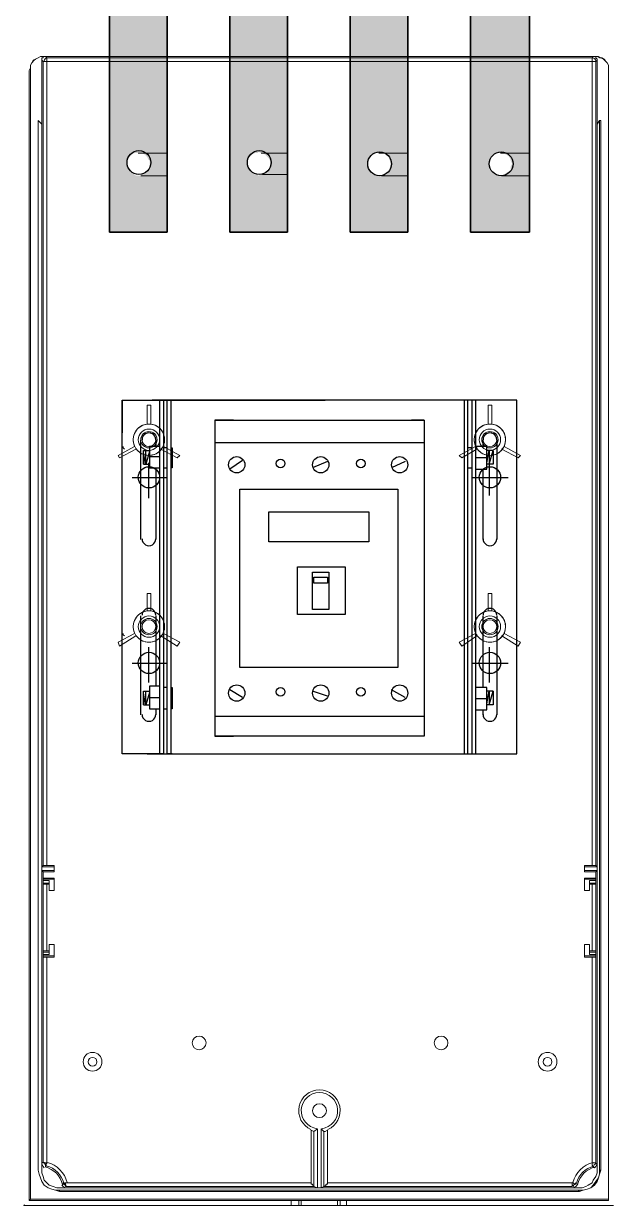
# Model space of a CAD drawing. Header units: millimetres. Extents: x -305 to 1353, y -289 to 1176.
# Drawn here: x -151.3 to -124.9, y 315.6 to 368.5 of the extents above; entities that cross this region are included whole.
import ezdxf

# ---------------------------------------------------------------- set-up
doc = ezdxf.new("R2010")
doc.units = ezdxf.units.MM
doc.header["$MEASUREMENT"] = 0
doc.layers.add('PDF_0', color=7, linetype='Continuous')

msp = doc.modelspace()

# ---------------------------------------------------------------- linework, layer by layer
at = {"layer": 'PDF_0', "lineweight": 25}
for points in [[(-144.894, 359.141), (-144.894, 464.885), (-147.478, 464.885), (-147.478, 359.141)], [(-144.894, 464.885), (-144.894, 359.141), (-147.478, 359.141), (-147.478, 464.885)], [(-139.503, 359.141), (-139.503, 464.885), (-142.087, 464.885), (-142.087, 359.141)], [(-139.503, 464.885), (-139.503, 359.141), (-142.087, 359.141), (-142.087, 464.885)], [(-134.112, 359.141), (-134.112, 464.885), (-136.696, 464.885), (-136.696, 359.141)], [(-134.112, 464.885), (-134.112, 359.141), (-136.696, 359.141), (-136.696, 464.885)], [(-128.665, 359.141), (-128.665, 464.885), (-131.304, 464.885), (-131.304, 359.141)], [(-128.665, 464.885), (-128.665, 359.141), (-131.304, 359.141), (-131.304, 464.885)], [(-145.063, 335.779), (-146.916, 335.779), (-146.916, 351.616), (-145.063, 351.616)], [(-131.248, 351.616), (-131.248, 335.779), (-129.227, 335.779), (-129.227, 351.616)], [(-134.562, 347.628), (-134.562, 339.654), (-141.637, 339.654), (-141.637, 347.628)], [(-135.853, 346.618), (-135.853, 345.27), (-140.346, 345.27), (-140.346, 346.618)], [(-136.92, 344.147), (-136.92, 342.013), (-139.054, 342.013), (-139.054, 344.147)], [(-137.65, 343.922), (-137.65, 342.237), (-138.38, 342.237), (-138.38, 343.922)], [(-137.706, 343.697), (-137.706, 343.417), (-138.324, 343.417), (-138.324, 343.697)]]:
    msp.add_lwpolyline(points, close=True, dxfattribs=at)
at = {"layer": 'PDF_0', "lineweight": 18}
for points in [[(-125.745, 367.003), (-125.576, 367.003), (-125.464, 366.947), (-125.352, 366.89), (-125.296, 366.834), (-125.183, 366.722), (-125.127, 366.61), (-125.127, 366.497), (-125.127, 366.385), (-125.127, 366.497), (-125.127, 366.61), (-125.183, 366.722), (-125.239, 366.778), (-125.296, 366.89), (-125.408, 366.947), (-125.52, 366.947), (-125.633, 367.003), (-125.689, 367.003), (-150.454, 367.003), (-150.566, 367.003), (-150.679, 366.947), (-150.791, 366.89), (-150.903, 366.834), (-150.959, 366.722), (-151.016, 366.61), (-151.016, 366.497), (-151.072, 366.385), (-151.072, 315.787)], [(-150.454, 367.003), (-150.566, 367.003), (-150.679, 366.947), (-150.791, 366.89), (-150.847, 366.834), (-150.959, 366.722), (-151.016, 366.61), (-151.016, 366.497), (-151.072, 366.385)], [(-125.633, 366.834), (-125.633, 366.89), (-125.689, 366.947), (-125.689, 367.003), (-125.745, 367.003), (-125.801, 367.003), (-150.342, 367.003), (-150.398, 367.003), (-150.454, 367.003), (-150.454, 366.947), (-150.51, 366.947), (-150.51, 366.89), (-150.51, 366.834)], [(-150.51, 363.97), (-150.51, 366.834), (-150.454, 366.778), (-150.454, 330.781), (-150.51, 330.725), (-150.51, 330.557), (-150.454, 330.501), (-150.454, 330.22), (-150.454, 330.164), (-150.454, 330.107), (-150.454, 330.051), (-150.454, 329.995), (-150.454, 329.939), (-150.454, 326.963), (-150.454, 326.906), (-150.454, 326.85), (-150.454, 326.794), (-150.454, 326.738), (-150.454, 326.682), (-150.454, 317.472), (-150.286, 317.472), (-150.286, 317.416), (-150.342, 317.416), (-150.342, 317.36), (-150.342, 317.304)], [(-150.286, 366.947), (-150.286, 366.778), (-150.454, 366.778)], [(-150.342, 367.003), (-150.286, 366.947), (-125.857, 366.947), (-125.801, 367.003)], [(-125.857, 330.781), (-125.857, 366.778), (-150.286, 366.778), (-150.286, 330.781)], [(-125.689, 366.778), (-125.857, 366.778), (-125.857, 366.947)], [(-125.857, 326.682), (-125.857, 317.472), (-125.689, 317.472), (-125.689, 326.682), (-125.689, 326.738), (-125.689, 326.794), (-125.689, 326.85), (-125.689, 326.906), (-125.689, 326.963), (-125.689, 329.939), (-125.689, 329.995), (-125.689, 330.051), (-125.689, 330.107), (-125.689, 330.164), (-125.689, 330.22), (-125.689, 330.501), (-125.633, 330.557), (-125.633, 330.725), (-125.689, 330.781), (-125.689, 366.778), (-125.633, 366.834), (-125.633, 363.97)], [(-151.016, 366.553), (-151.016, 315.844)], [(-125.127, 366.553), (-125.127, 315.844)], [(-125.127, 315.787), (-125.127, 366.385)], [(-125.52, 364.139), (-125.633, 363.97), (-125.633, 317.135), (-125.633, 317.023), (-125.689, 316.854), (-125.801, 316.686), (-125.857, 316.574), (-126.026, 316.461), (-126.138, 316.405), (-126.306, 316.349), (-126.475, 316.349), (-149.724, 316.349), (-149.836, 316.349), (-150.005, 316.405), (-150.173, 316.461), (-150.286, 316.574), (-150.398, 316.686), (-150.454, 316.854), (-150.51, 317.023), (-150.51, 317.135), (-150.51, 363.97), (-150.679, 364.139), (-150.679, 317.135), (-150.679, 364.139)], [(-125.52, 317.135), (-125.52, 364.139), (-125.464, 364.139), (-125.464, 317.135), (-125.52, 317.135), (-125.52, 316.967), (-125.576, 316.798), (-125.689, 316.63), (-125.801, 316.461), (-125.913, 316.349), (-126.082, 316.293), (-126.25, 316.237), (-126.475, 316.237), (-126.419, 316.18), (-126.25, 316.237), (-126.082, 316.293), (-125.913, 316.349), (-125.745, 316.461), (-125.633, 316.63), (-125.576, 316.798), (-125.52, 316.967), (-125.464, 317.135)], [(-146.355, 349.538), (-147.085, 349.145), (-147.028, 349.032), (-146.298, 349.426)], [(-146.86, 349.538), (-146.86, 349.482), (-146.804, 349.426)], [(-146.355, 341.17), (-147.085, 340.777), (-147.028, 340.609), (-146.298, 341.058)], [(-146.86, 341.17), (-146.86, 341.114), (-146.804, 341.058)], [(-150.51, 330.725), (-149.949, 330.725), (-149.949, 330.781), (-150.286, 330.781), (-150.342, 330.781), (-150.398, 330.781), (-150.454, 330.781)], [(-149.949, 330.501), (-149.949, 330.781)], [(-149.949, 330.557), (-149.949, 330.725)], [(-125.689, 330.781), (-125.745, 330.781), (-125.801, 330.781), (-125.857, 330.781), (-126.194, 330.781), (-126.194, 330.725)], [(-126.194, 330.557), (-126.194, 330.501), (-126.194, 330.781)], [(-125.633, 330.725), (-126.194, 330.725), (-126.194, 330.557), (-125.633, 330.557)], [(-150.51, 330.557), (-149.949, 330.557), (-149.949, 330.501), (-150.454, 330.501)], [(-150.454, 330.164), (-149.949, 330.164), (-149.949, 330.22), (-150.454, 330.22)], [(-149.949, 330.22), (-149.949, 329.658), (-150.173, 329.658), (-149.949, 329.658), (-149.949, 330.164)], [(-125.689, 330.501), (-126.194, 330.501)], [(-126.194, 330.164), (-126.194, 330.22), (-126.194, 329.658), (-125.97, 329.658), (-125.97, 329.939), (-125.97, 329.995), (-125.97, 330.051), (-125.97, 330.107)], [(-126.194, 330.22), (-125.689, 330.22)], [(-150.454, 330.107), (-150.173, 330.107)], [(-150.173, 329.995), (-150.454, 329.995)], [(-150.454, 329.939), (-150.398, 329.939), (-150.342, 329.939), (-150.286, 329.939), (-150.173, 329.939)], [(-150.286, 329.939), (-150.286, 326.963)], [(-125.689, 330.164), (-126.194, 330.164), (-126.194, 329.658), (-125.97, 329.658), (-125.97, 330.107), (-125.689, 330.107)], [(-125.689, 329.995), (-125.97, 329.995)], [(-125.97, 329.939), (-125.857, 329.939), (-125.801, 329.939), (-125.745, 329.939), (-125.689, 329.939)], [(-125.857, 326.963), (-125.857, 329.939)], [(-150.173, 327.243), (-149.949, 327.243), (-150.173, 327.243)], [(-149.949, 326.738), (-149.949, 327.243), (-149.949, 326.682)], [(-126.194, 326.682), (-126.194, 327.243), (-125.97, 327.243), (-126.194, 327.243), (-126.194, 326.738)], [(-150.173, 326.963), (-150.286, 326.963), (-150.342, 326.963), (-150.398, 326.963), (-150.454, 326.963)], [(-150.454, 326.906), (-150.173, 326.906)], [(-150.173, 326.794), (-150.454, 326.794)], [(-150.454, 326.738), (-149.949, 326.738), (-149.949, 326.682), (-150.286, 326.682), (-150.342, 326.682), (-150.398, 326.682), (-150.454, 326.682)], [(-150.286, 326.682), (-150.286, 317.472)], [(-125.689, 326.738), (-126.194, 326.738), (-126.194, 326.682), (-125.857, 326.682), (-125.801, 326.682), (-125.745, 326.682), (-125.689, 326.682)], [(-125.689, 326.963), (-125.745, 326.963), (-125.801, 326.963), (-125.857, 326.963), (-125.97, 326.963)], [(-125.97, 326.906), (-125.689, 326.906)], [(-125.689, 326.794), (-125.97, 326.794)], [(-138.324, 318.876), (-138.436, 318.932), (-138.436, 316.574), (-138.436, 316.517), (-138.38, 316.517), (-138.38, 316.461), (-138.324, 316.461), (-138.324, 316.405), (-138.324, 318.876), (-138.156, 318.988), (-138.156, 316.349)], [(-137.987, 316.349), (-137.987, 318.988), (-137.875, 318.876), (-137.875, 316.405), (-137.819, 316.405), (-137.819, 316.461), (-137.763, 316.461), (-137.763, 316.517), (-137.706, 316.517), (-137.706, 316.574), (-137.706, 318.932), (-137.819, 318.876), (-137.875, 318.876)], [(-150.398, 317.247), (-150.454, 317.304), (-150.51, 317.416), (-150.51, 317.191)], [(-150.51, 317.135), (-150.51, 317.191), (-150.51, 317.023), (-150.454, 316.854), (-150.398, 316.686), (-150.286, 316.574), (-150.173, 316.461), (-150.005, 316.405), (-149.836, 316.349), (-149.724, 316.349), (-149.443, 316.349), (-149.556, 316.405), (-149.612, 316.461)], [(-125.633, 317.191), (-125.633, 317.023), (-125.689, 316.854), (-125.801, 316.686), (-125.857, 316.574), (-126.026, 316.461), (-126.138, 316.405), (-126.306, 316.349), (-126.475, 316.349), (-126.7, 316.349), (-126.587, 316.405), (-126.531, 316.461)], [(-125.857, 317.472), (-125.857, 317.416), (-125.857, 317.36), (-125.801, 317.304)], [(-149.443, 316.574), (-149.499, 316.574), (-149.499, 316.517), (-149.556, 316.517)], [(-126.587, 316.517), (-126.643, 316.517), (-126.7, 316.574), (-126.756, 316.574), (-126.756, 316.405), (-137.875, 316.405), (-137.987, 316.349), (-138.156, 316.349), (-138.324, 316.405), (-149.443, 316.405), (-149.443, 316.574), (-138.436, 316.574)], [(-137.706, 316.574), (-126.756, 316.574)], [(-126.475, 316.237), (-149.724, 316.237)], [(-126.419, 316.18), (-149.724, 316.18)], [(-139.335, 315.563), (-151.296, 315.563)], [(-137.257, 315.787), (-137.145, 315.787), (-137.089, 315.787), (-137.032, 315.787), (-136.976, 315.787), (-136.92, 315.787), (-136.864, 315.787), (-125.127, 315.787), (-125.127, 315.844), (-151.016, 315.844), (-151.072, 315.787), (-139.335, 315.787), (-139.279, 315.787), (-139.223, 315.787), (-139.166, 315.787), (-139.11, 315.787), (-139.054, 315.787), (-138.998, 315.787), (-138.886, 315.787)], [(-139.335, 315.787), (-139.335, 315.563), (-138.998, 315.563)], [(-138.998, 315.787), (-138.998, 315.563), (-138.886, 315.563)], [(-137.145, 315.787), (-137.145, 315.563), (-137.257, 315.563)], [(-136.864, 315.787), (-136.864, 315.563), (-137.145, 315.563)], [(-124.903, 315.563), (-136.864, 315.563)]]:
    msp.add_lwpolyline(points, dxfattribs=at)
at = {"layer": 'PDF_0', "color": 31, "lineweight": 0, "true_color": 0xfdcc66}
for points in [[(-144.894, 362.679), (-146.186, 362.679), (-144.894, 362.679)], [(-144.894, 362.679), (-146.074, 362.679), (-144.894, 362.679)], [(-139.503, 362.679), (-140.683, 362.679), (-139.503, 362.679)], [(-134.112, 362.679), (-135.404, 362.679), (-134.112, 362.679)], [(-134.112, 362.679), (-135.292, 362.679), (-134.112, 362.679)], [(-128.665, 362.679), (-129.957, 362.679), (-128.665, 362.679)], [(-128.665, 362.679), (-129.901, 362.679), (-128.665, 362.679)], [(-144.894, 361.668), (-146.074, 361.668), (-144.894, 361.668)], [(-139.503, 361.724), (-140.627, 361.724), (-139.503, 361.724)], [(-134.112, 361.668), (-135.292, 361.668), (-134.112, 361.668)], [(-128.665, 361.668), (-129.901, 361.668), (-128.665, 361.668)]]:
    msp.add_lwpolyline(points, dxfattribs=at)
at = {"layer": 'PDF_0', "lineweight": 25}
for points in [[(-146.916, 351.616), (-146.916, 350.156)], [(-146.411, 351.616), (-137.819, 351.616)], [(-129.957, 351.616), (-145.568, 351.616)], [(-145.231, 351.616), (-145.231, 335.779)], [(-144.67, 335.779), (-144.894, 335.779), (-144.894, 351.616), (-144.67, 351.616)], [(-144.726, 351.616), (-144.726, 335.779)], [(-131.585, 351.616), (-131.585, 335.779)], [(-131.473, 335.779), (-131.417, 335.779), (-131.417, 351.616), (-131.473, 351.616)], [(-131.08, 351.616), (-131.08, 335.779)], [(-142.76, 350.717), (-142.76, 336.566)], [(-141.918, 350.717), (-142.76, 350.717), (-133.382, 350.717), (-133.944, 350.717)], [(-133.382, 350.717), (-133.382, 336.566), (-133.944, 336.566)], [(-146.074, 345.382), (-146.074, 349.819)], [(-145.4, 349.819), (-145.4, 349.538)], [(-130.743, 349.538), (-130.743, 349.819)], [(-130.125, 349.819), (-130.125, 345.382)], [(-145.681, 349.313), (-145.849, 348.752), (-145.849, 349.369), (-145.961, 348.752), (-145.961, 349.369), (-145.681, 349.369)], [(-145.231, 349.538), (-145.681, 349.538), (-145.681, 348.583), (-145.231, 348.583)], [(-144.894, 349.482), (-145.063, 349.482)], [(-144.726, 349.482), (-144.67, 349.482), (-144.67, 348.583), (-144.726, 348.583)], [(-133.382, 349.706), (-142.76, 349.706)], [(-131.585, 349.482), (-131.585, 348.583)], [(-131.248, 349.482), (-131.417, 349.482)], [(-131.08, 348.527), (-130.574, 348.527), (-130.574, 349.538), (-131.08, 349.538)], [(-130.294, 349.369), (-130.574, 349.369)], [(-130.574, 348.808), (-130.462, 349.369), (-130.462, 348.752), (-130.294, 349.369), (-130.294, 348.752), (-130.574, 348.752)], [(-145.961, 348.752), (-145.681, 348.752)], [(-145.737, 348.808), (-145.737, 347.235)], [(-145.681, 349.089), (-145.231, 349.089)], [(-141.525, 348.92), (-142.087, 348.527)], [(-137.706, 348.864), (-138.38, 348.583)], [(-134.225, 348.864), (-134.842, 348.583)], [(-130.574, 349.032), (-131.08, 349.032)], [(-130.462, 348.92), (-130.462, 347.348)], [(-145.4, 348.583), (-145.4, 345.382)], [(-145.063, 348.583), (-144.894, 348.583)], [(-131.417, 348.583), (-131.248, 348.583)], [(-130.743, 345.382), (-130.743, 348.527)], [(-144.894, 348.134), (-146.467, 348.134)], [(-129.62, 348.134), (-131.192, 348.134)], [(-146.074, 337.52), (-146.074, 341.957)], [(-145.4, 341.957), (-145.4, 338.812)], [(-130.743, 338.756), (-130.743, 341.957)], [(-130.125, 341.957), (-130.125, 337.52)], [(-145.737, 340.553), (-145.737, 338.98)], [(-130.462, 340.553), (-130.462, 338.98)], [(-144.894, 339.823), (-146.467, 339.823)], [(-129.62, 339.823), (-131.192, 339.823)], [(-145.231, 338.812), (-145.681, 338.812), (-145.681, 337.801), (-145.231, 337.801)], [(-144.894, 338.756), (-145.063, 338.756)], [(-144.726, 338.756), (-144.67, 338.756), (-144.67, 337.801), (-144.726, 337.801)], [(-131.585, 338.756), (-131.585, 337.801)], [(-131.08, 337.745), (-130.574, 337.745), (-130.574, 338.756), (-131.08, 338.756)], [(-145.681, 338.531), (-145.849, 337.969), (-145.849, 338.587), (-145.961, 337.969), (-145.961, 338.587), (-145.681, 338.587)], [(-145.681, 338.306), (-145.231, 338.306)], [(-141.525, 338.306), (-142.087, 338.643)], [(-137.706, 338.363), (-138.38, 338.587)], [(-134.225, 338.306), (-134.842, 338.643)], [(-130.574, 338.25), (-131.08, 338.25)], [(-130.294, 338.587), (-130.574, 338.587)], [(-130.574, 338.026), (-130.462, 338.587), (-130.462, 337.969), (-130.294, 338.587), (-130.294, 337.969), (-130.574, 337.969)], [(-145.961, 337.969), (-145.681, 337.969)], [(-145.4, 337.801), (-145.4, 337.52)], [(-145.063, 337.801), (-144.894, 337.801)], [(-130.743, 337.52), (-130.743, 337.745)], [(-142.76, 337.464), (-133.382, 337.464)], [(-133.382, 336.566), (-142.76, 336.566), (-141.918, 336.566)], [(-135.516, 336.566), (-137.257, 336.566)], [(-145.793, 335.779), (-143.21, 335.779)], [(-145.568, 335.779), (-130.069, 335.779)], [(-132.203, 335.779), (-129.62, 335.779)]]:
    msp.add_lwpolyline(points, dxfattribs=at)
at = {"layer": 'PDF_0', "lineweight": 18}
for points in [[(-145.793, 350.549), (-145.793, 351.391), (-145.625, 351.391), (-145.625, 350.549), (-145.737, 350.549)], [(-130.518, 350.549), (-130.518, 351.391), (-130.35, 351.391), (-130.35, 350.549), (-130.462, 350.549)], [(-145.063, 349.538), (-144.333, 349.145), (-144.445, 349.032), (-145.175, 349.426), (-145.119, 349.482)], [(-131.024, 349.426), (-131.698, 349.032), (-131.81, 349.145), (-131.08, 349.538), (-131.024, 349.482)], [(-129.788, 349.538), (-129.058, 349.145), (-129.17, 349.032), (-129.901, 349.426), (-129.844, 349.482)], [(-145.793, 342.181), (-145.793, 342.967), (-145.625, 342.967), (-145.625, 342.181), (-145.737, 342.181)], [(-130.518, 342.181), (-130.518, 342.967), (-130.35, 342.967), (-130.35, 342.181), (-130.462, 342.181)], [(-145.063, 341.17), (-144.333, 340.777), (-144.445, 340.609), (-145.175, 341.058), (-145.119, 341.114)], [(-131.024, 341.058), (-131.698, 340.609), (-131.81, 340.777), (-131.08, 341.17), (-131.024, 341.114)], [(-129.788, 341.17), (-129.058, 340.777), (-129.17, 340.609), (-129.901, 341.058), (-129.844, 341.114)], [(-150.173, 329.658), (-150.173, 330.107), (-150.173, 330.051), (-150.173, 329.995), (-150.173, 329.939)], [(-150.173, 326.963), (-150.173, 327.243), (-150.173, 326.794), (-150.173, 326.85), (-150.173, 326.906)], [(-125.97, 327.243), (-125.97, 326.794), (-125.97, 326.85), (-125.97, 326.906), (-125.97, 326.963)], [(-149.724, 316.18), (-149.724, 316.237), (-149.892, 316.237), (-150.061, 316.293), (-150.229, 316.349), (-150.398, 316.461), (-150.51, 316.63), (-150.566, 316.798), (-150.622, 316.967), (-150.679, 317.135), (-150.622, 316.967), (-150.566, 316.798), (-150.51, 316.63), (-150.398, 316.461), (-150.229, 316.349), (-150.061, 316.293), (-149.892, 316.237)], [(-137.257, 315.563), (-138.886, 315.563), (-138.886, 315.787), (-138.829, 315.787), (-138.717, 315.787), (-138.605, 315.787), (-138.493, 315.787), (-138.38, 315.787), (-138.212, 315.787), (-138.099, 315.787), (-137.931, 315.787), (-137.763, 315.787), (-137.65, 315.787), (-137.538, 315.787), (-137.426, 315.787), (-137.369, 315.787), (-137.313, 315.787), (-137.257, 315.787)], [(-137.875, 315.787), (-137.931, 315.787), (-137.987, 315.787), (-138.043, 315.787), (-138.099, 315.787), (-138.156, 315.787), (-138.212, 315.787), (-138.268, 315.787), (-138.212, 315.787), (-138.156, 315.787), (-138.099, 315.787), (-138.043, 315.787), (-137.987, 315.787), (-137.931, 315.787)]]:
    msp.add_lwpolyline(points, close=True, dxfattribs=at)
msp.add_lwpolyline([(-150.307, 317.333, 0.006164), (-150.365, 317.281, -0.292531), (-149.58, 316.488, 0.00652), (-149.526, 316.552, 0.269934)], format="xyb", close=True, dxfattribs=at)
for points in [[(-125.715, 317.279, 0.292494), (-126.507, 316.488, -0.006164), (-126.56, 316.552, -0.269961), (-125.772, 317.324)], [(-125.817, 317.291, -0.006952), (-125.745, 317.247), (-125.689, 317.304), (-125.633, 317.416), (-125.633, 317.191), (-125.633, 317.135)], [(-149.462, 316.403, 0.005187), (-149.412, 316.467, -0.340386), (-149.551, 316.566)], [(-126.592, 316.566, -0.340536), (-126.731, 316.467, 0.005508), (-126.681, 316.403)], [(-151.324, 315.563, 0.414), (-151.296, 315.591, 0.414), (-151.268, 315.563)]]:
    msp.add_lwpolyline(points, format="xyb", dxfattribs=at)
at = {"layer": 'PDF_0', "lineweight": 25}
for centre, radius in [((-146.158, 362.257), 0.533), ((-140.767, 362.257), 0.533), ((-135.376, 362.201), 0.533), ((-129.929, 362.201), 0.533), ((-141.778, 348.724), 0.365), ((-139.812, 348.78), 0.197), ((-138.015, 348.724), 0.365), ((-136.218, 348.78), 0.197), ((-134.477, 348.724), 0.365), ((-145.709, 348.162), 0.477), ((-130.434, 348.162), 0.477), ((-145.709, 339.851), 0.477), ((-130.434, 339.851), 0.477), ((-141.778, 338.503), 0.365), ((-139.812, 338.559), 0.197), ((-138.015, 338.503), 0.365), ((-136.218, 338.559), 0.197), ((-134.477, 338.503), 0.365)]:
    msp.add_circle(centre, radius, dxfattribs=at)
at = {"layer": 'PDF_0', "lineweight": 18}
for centre, radius in [((-145.709, 349.847), 0.702), ((-145.709, 349.847), 0.477), ((-130.434, 349.847), 0.702), ((-130.434, 349.847), 0.477), ((-145.709, 349.847), 0.365), ((-145.709, 349.847), 0.309), ((-130.434, 349.847), 0.365), ((-130.434, 349.847), 0.309), ((-145.709, 341.479), 0.702), ((-145.709, 341.479), 0.477), ((-145.709, 341.479), 0.365), ((-130.434, 341.479), 0.702), ((-130.434, 341.479), 0.477), ((-130.434, 341.479), 0.365), ((-145.709, 341.479), 0.309), ((-130.434, 341.479), 0.309), ((-143.462, 322.835), 0.309), ((-132.624, 322.835), 0.309), ((-148.236, 321.993), 0.421), ((-148.236, 321.993), 0.421), ((-127.851, 321.993), 0.421), ((-127.851, 321.993), 0.421), ((-148.236, 321.993), 0.197), ((-148.236, 321.993), 0.197), ((-127.851, 321.993), 0.197), ((-127.851, 321.993), 0.197), ((-138.071, 319.803), 0.309), ((-138.071, 319.803), 0.309)]:
    msp.add_circle(centre, radius, dxfattribs=at)
for centre, radius, start, end in [((-150.257, 366.806), 0.14, 89.9915, 180.0085), ((-125.829, 366.806), 0.14, 359.9915, 90.0085), ((-145.709, 349.847), 0.702, 96.1544, 203.8487), ((-145.709, 349.847), 0.702, 336.1489, 83.8401), ((-130.434, 349.847), 0.702, 96.1544, 203.8487), ((-130.434, 349.847), 0.702, 336.1489, 83.8401), ((-145.709, 349.847), 0.702, 216.1505, 323.8484), ((-130.434, 349.847), 0.702, 216.1505, 323.8484), ((-145.709, 341.479), 0.702, 96.1544, 203.8487), ((-145.709, 341.479), 0.702, 336.1489, 83.8401), ((-130.434, 341.479), 0.702, 96.1544, 203.8487), ((-130.434, 341.479), 0.702, 336.1489, 83.8401), ((-145.709, 341.479), 0.702, 216.1505, 323.8484), ((-130.434, 341.479), 0.702, 216.1505, 323.8484), ((-138.071, 319.803), 0.927, 294.2393, 245.7607), ((-138.071, 319.803), 0.814, 277.2504, 262.7496), ((-147.806, 314.078), 4.327, 127.639, 128.724), ((-150.257, 317.5), 0.14, 179.9987, 255.2209), ((-150.594, 316.265), 1.263, 14.7919, 75.2188), ((-125.492, 316.265), 1.264, 104.7875, 165.2125), ((-125.829, 317.5), 0.14, 284.7945, 359.9859), ((-128.242, 314.145), 4.171, 51.2407, 52.3558)]:
    msp.add_arc(centre, radius, start, end, dxfattribs=at)
at = {"layer": 'PDF_0', "lineweight": 25}
for centre, start, end in [((-145.709, 349.847), 0.0024, 180.0058), ((-130.434, 349.847), 0.0024, 180.0058), ((-145.709, 345.41), 179.9942, 0.0058), ((-130.434, 345.41), 179.9942, 0.0058), ((-145.709, 341.985), 0.0024, 180.0058), ((-130.434, 341.985), 0.0024, 180.0058), ((-145.709, 337.548), 179.9942, 0.0058), ((-130.434, 337.548), 179.9942, 0.0058)]:
    msp.add_arc(centre, 0.309, start, end, dxfattribs=at)
at = {"layer": 'PDF_0', "color": 31, "true_color": 0xfdcc66, "transparency": 33554559}
for points in [[(-144.894, 393.621), (-147.478, 393.621), (-144.894, 362.679)], [(-147.478, 393.621), (-144.894, 362.679), (-147.478, 362.679)], [(-139.503, 393.621), (-142.087, 393.621), (-139.503, 362.735)], [(-142.087, 393.621), (-139.503, 362.735), (-142.087, 362.735)], [(-134.112, 393.621), (-136.696, 393.621), (-134.112, 362.679)], [(-136.696, 393.621), (-134.112, 362.679), (-136.696, 362.679)], [(-128.665, 393.621), (-131.304, 393.621), (-128.665, 362.679)], [(-131.304, 393.621), (-128.665, 362.679), (-131.304, 362.679)], [(-146.298, 362.679), (-146.298, 362.679), (-147.478, 362.679)], [(-146.298, 362.679), (-147.478, 362.679), (-146.186, 362.679)], [(-146.355, 362.679), (-146.355, 362.679), (-147.478, 362.679)], [(-146.355, 362.679), (-147.478, 362.679), (-146.298, 362.679)], [(-146.355, 362.679), (-147.478, 362.679), (-146.467, 362.622)], [(-147.478, 362.679), (-146.467, 362.622), (-147.478, 362.622)], [(-146.467, 362.622), (-147.478, 362.622), (-146.523, 362.566)], [(-147.478, 362.622), (-146.523, 362.566), (-147.478, 362.566)], [(-146.523, 362.566), (-147.478, 362.566), (-146.579, 362.51)], [(-147.478, 362.566), (-146.579, 362.51), (-147.478, 362.51)], [(-146.579, 362.51), (-147.478, 362.51), (-146.635, 362.398)], [(-147.478, 362.51), (-146.635, 362.398), (-147.478, 362.398)], [(-146.186, 362.679), (-144.894, 362.679), (-146.074, 362.679)], [(-146.074, 362.679), (-144.894, 362.679), (-146.018, 362.679)], [(-144.894, 362.679), (-146.018, 362.679), (-144.894, 362.622)], [(-146.018, 362.679), (-144.894, 362.622), (-145.905, 362.622)], [(-144.894, 362.622), (-145.905, 362.622), (-144.894, 362.566)], [(-145.905, 362.622), (-144.894, 362.566), (-145.849, 362.566)], [(-144.894, 362.566), (-145.849, 362.566), (-144.894, 362.51)], [(-145.849, 362.566), (-144.894, 362.51), (-145.793, 362.51)], [(-144.894, 362.51), (-145.793, 362.51), (-144.894, 362.398)], [(-145.793, 362.51), (-144.894, 362.398), (-145.737, 362.398)], [(-140.795, 362.735), (-142.087, 362.735), (-140.851, 362.679)], [(-142.087, 362.735), (-140.851, 362.679), (-142.087, 362.679)], [(-140.963, 362.679), (-140.963, 362.679), (-142.087, 362.679)], [(-140.963, 362.679), (-142.087, 362.679), (-140.851, 362.679)], [(-140.963, 362.679), (-142.087, 362.679), (-141.076, 362.622)], [(-142.087, 362.679), (-141.076, 362.622), (-142.087, 362.622)], [(-141.076, 362.622), (-142.087, 362.622), (-141.132, 362.566)], [(-142.087, 362.622), (-141.132, 362.566), (-142.087, 362.566)], [(-141.132, 362.566), (-142.087, 362.566), (-141.188, 362.51)], [(-142.087, 362.566), (-141.188, 362.51), (-142.087, 362.51)], [(-141.188, 362.51), (-142.087, 362.51), (-141.244, 362.454)], [(-142.087, 362.51), (-141.244, 362.454), (-142.087, 362.454)], [(-139.503, 362.735), (-140.795, 362.735), (-139.503, 362.679)], [(-140.795, 362.735), (-139.503, 362.679), (-140.683, 362.679)], [(-140.683, 362.679), (-139.503, 362.679), (-140.627, 362.679)], [(-139.503, 362.679), (-140.627, 362.679), (-139.503, 362.622)], [(-140.627, 362.679), (-139.503, 362.622), (-140.514, 362.622)], [(-139.503, 362.622), (-140.514, 362.622), (-139.503, 362.566)], [(-140.514, 362.622), (-139.503, 362.566), (-140.458, 362.566)], [(-139.503, 362.566), (-140.458, 362.566), (-139.503, 362.51)], [(-140.458, 362.566), (-139.503, 362.51), (-140.402, 362.51)], [(-139.503, 362.51), (-140.402, 362.51), (-139.503, 362.454)], [(-140.402, 362.51), (-139.503, 362.454), (-140.346, 362.454)], [(-135.46, 362.679), (-135.46, 362.679), (-136.696, 362.679)], [(-135.46, 362.679), (-136.696, 362.679), (-135.404, 362.679)], [(-135.572, 362.679), (-135.572, 362.679), (-136.696, 362.679)], [(-135.572, 362.679), (-136.696, 362.679), (-135.46, 362.679)], [(-135.572, 362.679), (-136.696, 362.679), (-135.629, 362.622)], [(-136.696, 362.679), (-135.629, 362.622), (-136.696, 362.622)], [(-135.629, 362.622), (-136.696, 362.622), (-135.741, 362.566)], [(-136.696, 362.622), (-135.741, 362.566), (-136.696, 362.566)], [(-135.741, 362.566), (-136.696, 362.566), (-135.797, 362.51)], [(-136.696, 362.566), (-135.797, 362.51), (-136.696, 362.51)], [(-135.797, 362.51), (-136.696, 362.51), (-135.853, 362.398)], [(-136.696, 362.51), (-135.853, 362.398), (-136.696, 362.398)], [(-135.404, 362.679), (-134.112, 362.679), (-135.292, 362.679)], [(-135.292, 362.679), (-134.112, 362.679), (-135.179, 362.679)], [(-134.112, 362.679), (-135.179, 362.679), (-134.112, 362.622)], [(-135.179, 362.679), (-134.112, 362.622), (-135.123, 362.622)], [(-134.112, 362.622), (-135.123, 362.622), (-134.112, 362.566)], [(-135.123, 362.622), (-134.112, 362.566), (-135.067, 362.566)], [(-134.112, 362.566), (-135.067, 362.566), (-134.112, 362.51)], [(-135.067, 362.566), (-134.112, 362.51), (-134.955, 362.51)], [(-134.112, 362.51), (-134.955, 362.51), (-134.112, 362.398)], [(-134.955, 362.51), (-134.112, 362.398), (-134.955, 362.398)], [(-130.069, 362.679), (-130.069, 362.679), (-131.304, 362.679)], [(-130.069, 362.679), (-131.304, 362.679), (-129.957, 362.679)], [(-130.181, 362.679), (-130.181, 362.679), (-131.304, 362.679)], [(-130.181, 362.679), (-131.304, 362.679), (-130.069, 362.679)], [(-130.181, 362.679), (-131.304, 362.679), (-130.237, 362.622)], [(-131.304, 362.679), (-130.237, 362.622), (-131.304, 362.622)], [(-130.237, 362.622), (-131.304, 362.622), (-130.35, 362.566)], [(-131.304, 362.622), (-130.35, 362.566), (-131.304, 362.566)], [(-130.35, 362.566), (-131.304, 362.566), (-130.406, 362.51)], [(-131.304, 362.566), (-130.406, 362.51), (-131.304, 362.51)], [(-130.406, 362.51), (-131.304, 362.51), (-130.462, 362.398)], [(-131.304, 362.51), (-130.462, 362.398), (-131.304, 362.398)], [(-129.957, 362.679), (-128.665, 362.679), (-129.901, 362.679)], [(-129.901, 362.679), (-128.665, 362.679), (-129.788, 362.679)], [(-128.665, 362.679), (-129.788, 362.679), (-128.665, 362.622)], [(-129.788, 362.679), (-128.665, 362.622), (-129.732, 362.622)], [(-128.665, 362.622), (-129.732, 362.622), (-128.665, 362.566)], [(-129.732, 362.622), (-128.665, 362.566), (-129.62, 362.566)], [(-128.665, 362.566), (-129.62, 362.566), (-128.665, 362.51)], [(-129.62, 362.566), (-128.665, 362.51), (-129.564, 362.51)], [(-128.665, 362.51), (-129.564, 362.51), (-128.665, 362.398)], [(-129.564, 362.51), (-128.665, 362.398), (-129.507, 362.398)], [(-146.635, 362.398), (-147.478, 362.398), (-146.691, 362.342)], [(-147.478, 362.398), (-146.691, 362.342), (-147.478, 362.342)], [(-146.691, 362.342), (-147.478, 362.342), (-146.691, 362.229)], [(-147.478, 362.342), (-146.691, 362.229), (-147.478, 362.229)], [(-146.691, 362.229), (-147.478, 362.229), (-146.691, 362.173)], [(-147.478, 362.229), (-146.691, 362.173), (-147.478, 362.173)], [(-146.691, 362.173), (-147.478, 362.173), (-146.691, 362.061)], [(-147.478, 362.173), (-146.691, 362.061), (-147.478, 362.061)], [(-146.691, 362.061), (-147.478, 362.061), (-146.635, 361.949)], [(-147.478, 362.061), (-146.635, 361.949), (-147.478, 361.949)], [(-146.635, 361.949), (-147.478, 361.949), (-146.579, 361.892)], [(-147.478, 361.949), (-146.579, 361.892), (-147.478, 361.892)], [(-145.737, 361.949), (-144.894, 361.892), (-145.793, 361.892)], [(-144.894, 362.398), (-145.737, 362.398), (-144.894, 362.342)], [(-145.737, 362.398), (-144.894, 362.342), (-145.681, 362.342)], [(-145.681, 362.061), (-144.894, 361.949), (-145.737, 361.949)], [(-144.894, 361.949), (-145.737, 361.949), (-144.894, 361.892)], [(-144.894, 362.342), (-145.681, 362.342), (-144.894, 362.229)], [(-145.681, 362.342), (-144.894, 362.229), (-145.681, 362.229)], [(-144.894, 362.229), (-145.681, 362.229), (-144.894, 362.173)], [(-145.681, 362.229), (-144.894, 362.173), (-145.681, 362.173)], [(-144.894, 362.173), (-145.681, 362.173), (-144.894, 362.061)], [(-145.681, 362.173), (-144.894, 362.061), (-145.681, 362.061)], [(-144.894, 362.061), (-145.681, 362.061), (-144.894, 361.949)], [(-141.244, 362.454), (-142.087, 362.454), (-141.3, 362.342)], [(-142.087, 362.454), (-141.3, 362.342), (-142.087, 362.342)], [(-141.3, 362.342), (-142.087, 362.342), (-141.3, 362.229)], [(-142.087, 362.342), (-141.3, 362.229), (-142.087, 362.229)], [(-141.3, 362.229), (-142.087, 362.229), (-141.3, 362.173)], [(-142.087, 362.229), (-141.3, 362.173), (-142.087, 362.173)], [(-141.3, 362.173), (-142.087, 362.173), (-141.3, 362.061)], [(-142.087, 362.173), (-141.3, 362.061), (-142.087, 362.061)], [(-141.3, 362.061), (-142.087, 362.061), (-141.244, 361.949)], [(-142.087, 362.061), (-141.244, 361.949), (-142.087, 361.949)], [(-141.244, 361.949), (-142.087, 361.949), (-141.188, 361.892)], [(-142.087, 361.949), (-141.188, 361.892), (-142.087, 361.892)], [(-140.346, 361.949), (-139.503, 361.892), (-140.402, 361.892)], [(-139.503, 362.454), (-140.346, 362.454), (-139.503, 362.342)], [(-140.346, 362.454), (-139.503, 362.342), (-140.29, 362.342)], [(-140.29, 362.061), (-139.503, 361.949), (-140.346, 361.949)], [(-139.503, 361.949), (-140.346, 361.949), (-139.503, 361.892)], [(-139.503, 362.342), (-140.29, 362.342), (-139.503, 362.229)], [(-140.29, 362.342), (-139.503, 362.229), (-140.29, 362.229)], [(-139.503, 362.229), (-140.29, 362.229), (-139.503, 362.173)], [(-140.29, 362.229), (-139.503, 362.173), (-140.29, 362.173)], [(-139.503, 362.173), (-140.29, 362.173), (-139.503, 362.061)], [(-140.29, 362.173), (-139.503, 362.061), (-140.29, 362.061)], [(-139.503, 362.061), (-140.29, 362.061), (-139.503, 361.949)], [(-135.853, 362.398), (-136.696, 362.398), (-135.853, 362.342)], [(-136.696, 362.398), (-135.853, 362.342), (-136.696, 362.342)], [(-135.853, 362.342), (-136.696, 362.342), (-135.909, 362.229)], [(-136.696, 362.342), (-135.909, 362.229), (-136.696, 362.229)], [(-135.909, 362.229), (-136.696, 362.229), (-135.909, 362.173)], [(-136.696, 362.229), (-135.909, 362.173), (-136.696, 362.173)], [(-135.909, 362.173), (-136.696, 362.173), (-135.853, 362.061)], [(-136.696, 362.173), (-135.853, 362.061), (-136.696, 362.061)], [(-135.853, 362.061), (-136.696, 362.061), (-135.853, 361.949)], [(-136.696, 362.061), (-135.853, 361.949), (-136.696, 361.949)], [(-135.853, 361.949), (-136.696, 361.949), (-135.797, 361.892)], [(-136.696, 361.949), (-135.797, 361.892), (-136.696, 361.892)], [(-134.112, 362.398), (-134.955, 362.398), (-134.112, 362.342)], [(-134.955, 362.398), (-134.112, 362.342), (-134.898, 362.342)], [(-134.898, 362.061), (-134.112, 361.949), (-134.955, 361.949)], [(-134.112, 361.949), (-134.955, 361.949), (-134.112, 361.892)], [(-134.955, 361.949), (-134.112, 361.892), (-134.955, 361.892)], [(-134.112, 362.342), (-134.898, 362.342), (-134.112, 362.229)], [(-134.898, 362.342), (-134.112, 362.229), (-134.898, 362.229)], [(-134.112, 362.229), (-134.898, 362.229), (-134.112, 362.173)], [(-134.898, 362.229), (-134.112, 362.173), (-134.898, 362.173)], [(-134.112, 362.173), (-134.898, 362.173), (-134.112, 362.061)], [(-134.898, 362.173), (-134.112, 362.061), (-134.898, 362.061)], [(-134.112, 362.061), (-134.898, 362.061), (-134.112, 361.949)], [(-130.462, 362.398), (-131.304, 362.398), (-130.462, 362.342)], [(-131.304, 362.398), (-130.462, 362.342), (-131.304, 362.342)], [(-130.462, 362.342), (-131.304, 362.342), (-130.462, 362.229)], [(-131.304, 362.342), (-130.462, 362.229), (-131.304, 362.229)], [(-130.462, 362.229), (-131.304, 362.229), (-130.462, 362.173)], [(-131.304, 362.229), (-130.462, 362.173), (-131.304, 362.173)], [(-130.462, 362.173), (-131.304, 362.173), (-130.462, 362.061)], [(-131.304, 362.173), (-130.462, 362.061), (-131.304, 362.061)], [(-130.462, 362.061), (-131.304, 362.061), (-130.462, 361.949)], [(-131.304, 362.061), (-130.462, 361.949), (-131.304, 361.949)], [(-130.462, 361.949), (-131.304, 361.949), (-130.406, 361.892)], [(-131.304, 361.949), (-130.406, 361.892), (-131.304, 361.892)], [(-129.507, 361.949), (-128.665, 361.892), (-129.564, 361.892)], [(-128.665, 362.398), (-129.507, 362.398), (-128.665, 362.342)], [(-129.507, 362.398), (-128.665, 362.342), (-129.507, 362.342)], [(-128.665, 362.342), (-129.507, 362.342), (-128.665, 362.229)], [(-129.507, 362.342), (-128.665, 362.229), (-129.451, 362.229)], [(-129.451, 362.173), (-128.665, 362.061), (-129.507, 362.061)], [(-128.665, 362.061), (-129.507, 362.061), (-128.665, 361.949)], [(-129.507, 362.061), (-128.665, 361.949), (-129.507, 361.949)], [(-128.665, 361.949), (-129.507, 361.949), (-128.665, 361.892)], [(-128.665, 362.229), (-129.451, 362.229), (-128.665, 362.173)], [(-129.451, 362.229), (-128.665, 362.173), (-129.451, 362.173)], [(-128.665, 362.173), (-129.451, 362.173), (-128.665, 362.061)], [(-146.579, 361.892), (-147.478, 361.892), (-146.523, 361.836)], [(-147.478, 361.892), (-146.523, 361.836), (-147.478, 361.836)], [(-146.523, 361.836), (-147.478, 361.836), (-146.467, 361.78)], [(-147.478, 361.836), (-146.467, 361.78), (-147.478, 361.78)], [(-146.467, 361.78), (-147.478, 361.78), (-146.355, 361.724)], [(-147.478, 361.78), (-146.355, 361.724), (-147.478, 361.724)], [(-146.355, 361.724), (-147.478, 361.724), (-146.298, 361.668)], [(-147.478, 361.724), (-146.298, 361.668), (-147.478, 361.668)], [(-146.186, 361.668), (-146.186, 361.668), (-147.478, 361.668)], [(-146.186, 361.668), (-147.478, 361.668), (-146.298, 361.668)], [(-144.894, 361.668), (-147.478, 361.668), (-144.894, 359.141)], [(-147.478, 361.668), (-144.894, 359.141), (-147.478, 359.141)], [(-146.074, 361.668), (-144.894, 361.668), (-146.186, 361.668)], [(-146.018, 361.724), (-144.894, 361.668), (-146.074, 361.668)], [(-145.905, 361.78), (-144.894, 361.724), (-146.018, 361.724)], [(-144.894, 361.724), (-146.018, 361.724), (-144.894, 361.668)], [(-145.849, 361.836), (-144.894, 361.78), (-145.905, 361.78)], [(-144.894, 361.78), (-145.905, 361.78), (-144.894, 361.724)], [(-145.793, 361.892), (-144.894, 361.836), (-145.849, 361.836)], [(-144.894, 361.836), (-145.849, 361.836), (-144.894, 361.78)], [(-144.894, 361.892), (-145.793, 361.892), (-144.894, 361.836)], [(-141.188, 361.892), (-142.087, 361.892), (-141.132, 361.836)], [(-142.087, 361.892), (-141.132, 361.836), (-142.087, 361.836)], [(-141.132, 361.836), (-142.087, 361.836), (-141.076, 361.78)], [(-142.087, 361.836), (-141.076, 361.78), (-142.087, 361.78)], [(-141.076, 361.78), (-142.087, 361.78), (-140.963, 361.724)], [(-142.087, 361.78), (-140.963, 361.724), (-142.087, 361.724)], [(-140.851, 361.724), (-140.851, 361.724), (-142.087, 361.724)], [(-140.851, 361.724), (-142.087, 361.724), (-140.963, 361.724)], [(-140.851, 361.724), (-142.087, 361.724), (-140.795, 361.668)], [(-142.087, 361.724), (-140.795, 361.668), (-142.087, 361.668)], [(-139.503, 361.668), (-142.087, 361.668), (-139.503, 359.141)], [(-142.087, 361.668), (-139.503, 359.141), (-142.087, 359.141)], [(-140.683, 361.724), (-139.503, 361.668), (-140.795, 361.668)], [(-140.627, 361.724), (-139.503, 361.724), (-140.683, 361.724)], [(-139.503, 361.724), (-140.683, 361.724), (-139.503, 361.668)], [(-140.514, 361.78), (-139.503, 361.724), (-140.627, 361.724)], [(-140.458, 361.836), (-139.503, 361.78), (-140.514, 361.78)], [(-139.503, 361.78), (-140.514, 361.78), (-139.503, 361.724)], [(-140.402, 361.892), (-139.503, 361.836), (-140.458, 361.836)], [(-139.503, 361.836), (-140.458, 361.836), (-139.503, 361.78)], [(-139.503, 361.892), (-140.402, 361.892), (-139.503, 361.836)], [(-135.797, 361.892), (-136.696, 361.892), (-135.741, 361.836)], [(-136.696, 361.892), (-135.741, 361.836), (-136.696, 361.836)], [(-135.741, 361.836), (-136.696, 361.836), (-135.629, 361.78)], [(-136.696, 361.836), (-135.629, 361.78), (-136.696, 361.78)], [(-135.629, 361.78), (-136.696, 361.78), (-135.572, 361.724)], [(-136.696, 361.78), (-135.572, 361.724), (-136.696, 361.724)], [(-135.572, 361.724), (-136.696, 361.724), (-135.46, 361.668)], [(-136.696, 361.724), (-135.46, 361.668), (-136.696, 361.668)], [(-135.404, 361.668), (-135.404, 361.668), (-136.696, 361.668)], [(-135.404, 361.668), (-136.696, 361.668), (-135.46, 361.668)], [(-134.112, 361.668), (-136.696, 361.668), (-134.112, 359.141)], [(-136.696, 361.668), (-134.112, 359.141), (-136.696, 359.141)], [(-135.292, 361.668), (-134.112, 361.668), (-135.404, 361.668)], [(-135.179, 361.724), (-134.112, 361.668), (-135.292, 361.668)], [(-135.123, 361.78), (-134.112, 361.724), (-135.179, 361.724)], [(-134.112, 361.724), (-135.179, 361.724), (-134.112, 361.668)], [(-135.067, 361.836), (-134.112, 361.78), (-135.123, 361.78)], [(-134.112, 361.78), (-135.123, 361.78), (-134.112, 361.724)], [(-134.955, 361.892), (-134.112, 361.836), (-135.067, 361.836)], [(-134.112, 361.836), (-135.067, 361.836), (-134.112, 361.78)], [(-134.112, 361.892), (-134.955, 361.892), (-134.112, 361.836)], [(-130.406, 361.892), (-131.304, 361.892), (-130.35, 361.836)], [(-131.304, 361.892), (-130.35, 361.836), (-131.304, 361.836)], [(-130.35, 361.836), (-131.304, 361.836), (-130.237, 361.78)], [(-131.304, 361.836), (-130.237, 361.78), (-131.304, 361.78)], [(-130.237, 361.78), (-131.304, 361.78), (-130.181, 361.724)], [(-131.304, 361.78), (-130.181, 361.724), (-131.304, 361.724)], [(-130.181, 361.724), (-131.304, 361.724), (-130.069, 361.668)], [(-131.304, 361.724), (-130.069, 361.668), (-131.304, 361.668)], [(-129.957, 361.668), (-129.957, 361.668), (-131.304, 361.668)], [(-129.957, 361.668), (-131.304, 361.668), (-130.069, 361.668)], [(-128.665, 361.668), (-131.304, 361.668), (-128.665, 359.141)], [(-131.304, 361.668), (-128.665, 359.141), (-131.304, 359.141)], [(-129.901, 361.668), (-128.665, 361.668), (-129.957, 361.668)], [(-129.788, 361.724), (-128.665, 361.668), (-129.901, 361.668)], [(-129.732, 361.78), (-128.665, 361.724), (-129.788, 361.724)], [(-128.665, 361.724), (-129.788, 361.724), (-128.665, 361.668)], [(-129.62, 361.836), (-128.665, 361.78), (-129.732, 361.78)], [(-128.665, 361.78), (-129.732, 361.78), (-128.665, 361.724)], [(-129.564, 361.892), (-128.665, 361.836), (-129.62, 361.836)], [(-128.665, 361.836), (-129.62, 361.836), (-128.665, 361.78)], [(-128.665, 361.892), (-129.564, 361.892), (-128.665, 361.836)]]:
    msp.add_solid(points, dxfattribs=at)

doc.saveas('drawing.dxf')
